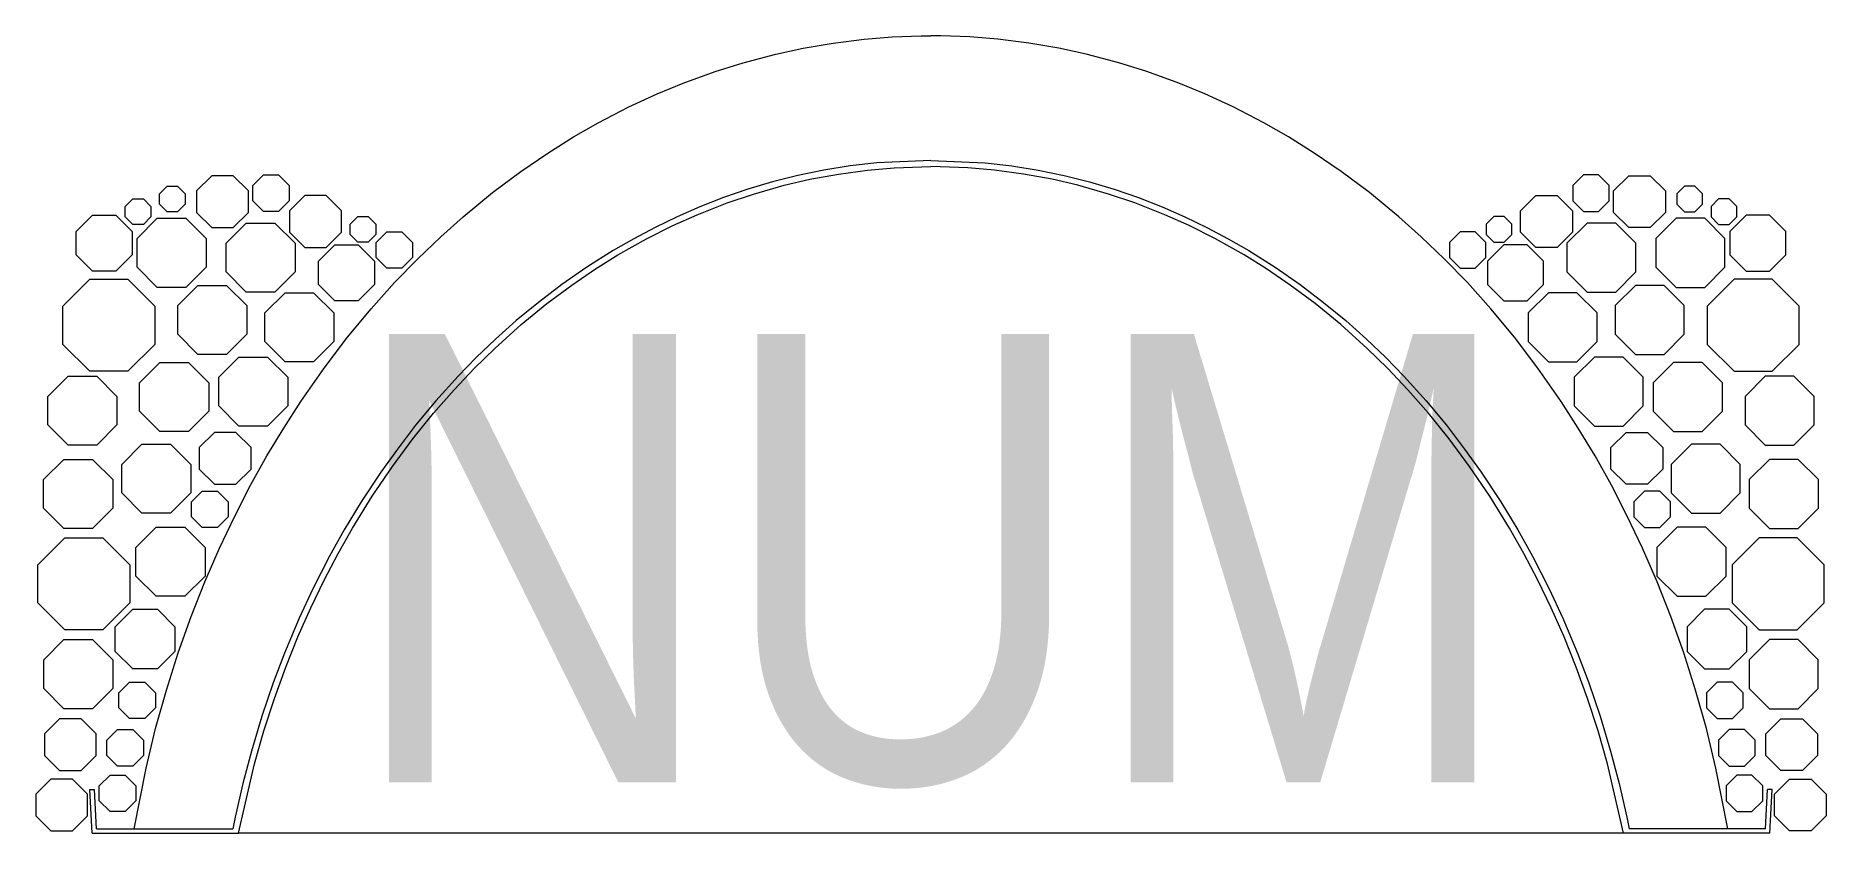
# Model space of a CAD drawing. Extents: x 0 to 36, y 0 to 16.
import ezdxf
from ezdxf.enums import TextEntityAlignment as Align

# ---------------------------------------------------------------- set-up
doc = ezdxf.new("R2010")
doc.units = 0
doc.header["$MEASUREMENT"] = 0
doc.layers.add('SEPTICAD', color=7, linetype='Continuous')
doc.styles.add('SEPTICAD', font='ARIALN.TTF')

msp = doc.modelspace()

# ---------------------------------------------------------------- linework, layer by layer
at = {"layer": 'SEPTICAD', "linetype": 'Continuous', "lineweight": 15}
for p, q in [((1.171, 0), (1.125, 0.875)), ((1.125, 0.875), (1.215, 0.875)), ((1.256, 0.09), (1.215, 0.875)), ((34.744, 0.09), (34.785, 0.875)), ((34.875, 0.875), (34.785, 0.875)), ((34.829, 0), (34.875, 0.875)), ((1.171, 0), (4.105, 0)), ((1.256, 0.09), (3.995, 0.09)), ((34.829, 0), (31.895, 0)), ((34.744, 0.09), (32.005, 0.09))]:
    msp.add_line(p, q, dxfattribs=at)
for points in [[(18, 15.999), (18, 16)], [(31.895, 0), (4.105, 0)]]:
    msp.add_lwpolyline(points, dxfattribs=at)
for points in [[(3.036, 12.832), (3.036, 12.62), (2.886, 12.47), (2.674, 12.47), (2.524, 12.62), (2.524, 12.832), (2.674, 12.982), (2.886, 12.982)], [(3.572, 13.19), (3.267, 12.886), (3.267, 12.455), (3.572, 12.151), (4.002, 12.151), (4.307, 12.455), (4.307, 12.886), (4.002, 13.19)], [(5.123, 12.994), (5.123, 12.691), (4.909, 12.477), (4.606, 12.477), (4.392, 12.691), (4.392, 12.994), (4.606, 13.209), (4.909, 13.209)], [(30.877, 12.994), (30.877, 12.691), (31.091, 12.477), (31.394, 12.477), (31.608, 12.691), (31.608, 12.994), (31.394, 13.209), (31.091, 13.209)], [(32.428, 13.19), (32.733, 12.886), (32.733, 12.455), (32.428, 12.151), (31.998, 12.151), (31.693, 12.455), (31.693, 12.886), (31.998, 13.19)], [(32.964, 12.832), (32.964, 12.62), (33.114, 12.47), (33.326, 12.47), (33.476, 12.62), (33.476, 12.832), (33.326, 12.982), (33.114, 12.982)], [(2.348, 12.578), (2.348, 12.366), (2.198, 12.216), (1.986, 12.216), (1.836, 12.366), (1.836, 12.578), (1.986, 12.728), (2.198, 12.728)], [(5.437, 12.794), (5.133, 12.49), (5.133, 12.059), (5.437, 11.755), (5.868, 11.755), (6.172, 12.059), (6.172, 12.49), (5.868, 12.794)], [(30.563, 12.794), (30.867, 12.49), (30.867, 12.059), (30.563, 11.755), (30.132, 11.755), (29.828, 12.059), (29.828, 12.49), (30.132, 12.794)], [(33.652, 12.578), (33.652, 12.366), (33.802, 12.216), (34.014, 12.216), (34.164, 12.366), (34.164, 12.578), (34.014, 12.728), (33.802, 12.728)], [(1.974, 12.072), (1.974, 11.607), (1.646, 11.278), (1.181, 11.278), (0.852, 11.607), (0.852, 12.072), (1.181, 12.401), (1.646, 12.401)], [(3.458, 11.932), (3.458, 11.358), (3.052, 10.952), (2.478, 10.952), (2.072, 11.358), (2.072, 11.932), (2.478, 12.338), (3.052, 12.338)], [(5.244, 11.837), (5.244, 11.263), (4.838, 10.857), (4.264, 10.857), (3.858, 11.263), (3.858, 11.837), (4.264, 12.243), (4.838, 12.243)], [(6.861, 12.223), (6.861, 12.011), (6.71, 11.861), (6.498, 11.861), (6.348, 12.011), (6.348, 12.223), (6.498, 12.373), (6.71, 12.373)], [(29.139, 12.223), (29.139, 12.011), (29.29, 11.861), (29.502, 11.861), (29.652, 12.011), (29.652, 12.223), (29.502, 12.373), (29.29, 12.373)], [(30.756, 11.837), (30.756, 11.263), (31.162, 10.857), (31.736, 10.857), (32.142, 11.263), (32.142, 11.837), (31.736, 12.243), (31.162, 12.243)], [(32.542, 11.932), (32.542, 11.358), (32.948, 10.952), (33.522, 10.952), (33.928, 11.358), (33.928, 11.932), (33.522, 12.338), (32.948, 12.338)], [(34.026, 12.072), (34.026, 11.607), (34.354, 11.278), (34.819, 11.278), (35.148, 11.607), (35.148, 12.072), (34.819, 12.401), (34.354, 12.401)], [(7.601, 11.853), (7.601, 11.55), (7.386, 11.336), (7.083, 11.336), (6.869, 11.55), (6.869, 11.853), (7.083, 12.067), (7.386, 12.067)], [(28.399, 11.853), (28.399, 11.55), (28.614, 11.336), (28.917, 11.336), (29.131, 11.55), (29.131, 11.853), (28.917, 12.067), (28.614, 12.067)], [(6.834, 11.475), (6.834, 11.01), (6.505, 10.681), (6.04, 10.681), (5.711, 11.01), (5.711, 11.475), (6.04, 11.803), (6.505, 11.803)], [(29.166, 11.475), (29.166, 11.01), (29.495, 10.681), (29.96, 10.681), (30.289, 11.01), (30.289, 11.475), (29.96, 11.803), (29.495, 11.803)], [(2.43, 10.575), (2.43, 9.809), (1.889, 9.268), (1.123, 9.268), (0.582, 9.809), (0.582, 10.575), (1.123, 11.116), (1.889, 11.116)], [(4.273, 10.586), (4.273, 10.012), (3.867, 9.606), (3.293, 9.606), (2.887, 10.012), (2.887, 10.586), (3.293, 10.992), (3.867, 10.992)], [(6.02, 10.439), (6.02, 9.865), (5.614, 9.459), (5.04, 9.459), (4.634, 9.865), (4.634, 10.439), (5.04, 10.845), (5.614, 10.845)], [(29.98, 10.439), (29.98, 9.865), (30.386, 9.459), (30.96, 9.459), (31.366, 9.865), (31.366, 10.439), (30.96, 10.845), (30.386, 10.845)], [(31.727, 10.586), (31.727, 10.012), (32.133, 9.606), (32.707, 9.606), (33.113, 10.012), (33.113, 10.586), (32.707, 10.992), (32.133, 10.992)], [(33.57, 10.575), (33.57, 9.809), (34.111, 9.268), (34.877, 9.268), (35.418, 9.809), (35.418, 10.575), (34.877, 11.116), (34.111, 11.116)], [(3.509, 9.04), (3.509, 8.466), (3.103, 8.06), (2.529, 8.06), (2.123, 8.466), (2.123, 9.04), (2.529, 9.446), (3.103, 9.446)], [(5.096, 9.148), (5.096, 8.574), (4.691, 8.168), (4.117, 8.168), (3.711, 8.574), (3.711, 9.148), (4.117, 9.554), (4.691, 9.554)], [(30.904, 9.148), (30.904, 8.574), (31.309, 8.168), (31.883, 8.168), (32.289, 8.574), (32.289, 9.148), (31.883, 9.554), (31.309, 9.554)], [(32.491, 9.04), (32.491, 8.466), (32.897, 8.06), (33.471, 8.06), (33.877, 8.466), (33.877, 9.04), (33.471, 9.446), (32.897, 9.446)], [(1.669, 8.765), (1.669, 8.191), (1.263, 7.785), (0.689, 7.785), (0.283, 8.191), (0.283, 8.765), (0.689, 9.171), (1.263, 9.171)], [(34.331, 8.765), (34.331, 8.191), (34.737, 7.785), (35.311, 7.785), (35.717, 8.191), (35.717, 8.765), (35.311, 9.171), (34.737, 9.171)], [(3.624, 8.04), (3.32, 7.736), (3.32, 7.305), (3.624, 7.001), (4.054, 7.001), (4.359, 7.305), (4.359, 7.736), (4.054, 8.04)], [(32.376, 8.04), (32.68, 7.736), (32.68, 7.305), (32.376, 7.001), (31.946, 7.001), (31.641, 7.305), (31.641, 7.736), (31.946, 8.04)], [(3.151, 7.401), (3.151, 6.827), (2.745, 6.421), (2.171, 6.421), (1.765, 6.827), (1.765, 7.401), (2.171, 7.807), (2.745, 7.807)], [(32.849, 7.401), (32.849, 6.827), (33.255, 6.421), (33.829, 6.421), (34.235, 6.827), (34.235, 7.401), (33.829, 7.807), (33.255, 7.807)], [(1.584, 7.095), (1.584, 6.521), (1.178, 6.115), (0.604, 6.115), (0.198, 6.521), (0.198, 7.095), (0.604, 7.501), (1.178, 7.501)], [(34.416, 7.095), (34.416, 6.521), (34.822, 6.115), (35.396, 6.115), (35.802, 6.521), (35.802, 7.095), (35.396, 7.501), (34.822, 7.501)], [(3.898, 6.648), (3.898, 6.345), (3.684, 6.131), (3.381, 6.131), (3.166, 6.345), (3.166, 6.648), (3.381, 6.863), (3.684, 6.863)], [(32.102, 6.648), (32.102, 6.345), (32.316, 6.131), (32.619, 6.131), (32.834, 6.345), (32.834, 6.648), (32.619, 6.863), (32.316, 6.863)], [(3.436, 5.734), (3.436, 5.16), (3.03, 4.754), (2.456, 4.754), (2.05, 5.16), (2.05, 5.734), (2.456, 6.14), (3.03, 6.14)], [(32.564, 5.734), (32.564, 5.16), (32.97, 4.754), (33.544, 4.754), (33.95, 5.16), (33.95, 5.734), (33.544, 6.14), (32.97, 6.14)], [(1.928, 5.386), (1.928, 4.621), (1.387, 4.08), (0.621, 4.08), (0.08, 4.621), (0.08, 5.386), (0.621, 5.928), (1.387, 5.928)], [(34.072, 5.386), (34.072, 4.621), (34.613, 4.08), (35.379, 4.08), (35.92, 4.621), (35.92, 5.386), (35.379, 5.928), (34.613, 5.928)], [(2.833, 4.144), (2.833, 3.648), (2.482, 3.298), (1.986, 3.298), (1.635, 3.648), (1.635, 4.144), (1.986, 4.495), (2.482, 4.495)], [(33.167, 4.144), (33.167, 3.648), (33.518, 3.298), (34.014, 3.298), (34.365, 3.648), (34.365, 4.144), (34.014, 4.495), (33.518, 4.495)], [(1.586, 3.478), (1.586, 2.904), (1.18, 2.498), (0.606, 2.498), (0.2, 2.904), (0.2, 3.478), (0.606, 3.884), (1.18, 3.884)], [(34.414, 3.478), (34.414, 2.904), (34.82, 2.498), (35.394, 2.498), (35.8, 2.904), (35.8, 3.478), (35.394, 3.884), (34.82, 3.884)], [(2.441, 2.819), (2.441, 2.516), (2.226, 2.302), (1.923, 2.302), (1.709, 2.516), (1.709, 2.819), (1.923, 3.033), (2.226, 3.033)], [(33.559, 2.819), (33.559, 2.516), (33.774, 2.302), (34.077, 2.302), (34.291, 2.516), (34.291, 2.819), (34.077, 3.033), (33.774, 3.033)], [(0.519, 2.297), (0.214, 1.992), (0.214, 1.562), (0.519, 1.257), (0.949, 1.257), (1.254, 1.562), (1.254, 1.992), (0.949, 2.297)], [(35.481, 2.297), (35.786, 1.992), (35.786, 1.562), (35.481, 1.257), (35.051, 1.257), (34.746, 1.562), (34.746, 1.992), (35.051, 2.297)], [(2.2, 1.864), (2.2, 1.561), (1.985, 1.346), (1.682, 1.346), (1.468, 1.561), (1.468, 1.864), (1.682, 2.078), (1.985, 2.078)], [(33.8, 1.864), (33.8, 1.561), (34.015, 1.346), (34.318, 1.346), (34.532, 1.561), (34.532, 1.864), (34.318, 2.078), (34.015, 2.078)], [(0.345, 1.084), (0.041, 0.78), (0.041, 0.349), (0.345, 0.045), (0.776, 0.045), (1.08, 0.349), (1.08, 0.78), (0.776, 1.084)], [(2.047, 0.95), (2.047, 0.647), (1.833, 0.433), (1.53, 0.433), (1.315, 0.647), (1.315, 0.95), (1.53, 1.165), (1.833, 1.165)], [(33.953, 0.95), (33.953, 0.647), (34.167, 0.433), (34.47, 0.433), (34.685, 0.647), (34.685, 0.95), (34.47, 1.165), (34.167, 1.165)], [(35.655, 1.084), (35.959, 0.78), (35.959, 0.349), (35.655, 0.045), (35.224, 0.045), (34.92, 0.349), (34.92, 0.78), (35.224, 1.084)]]:
    msp.add_lwpolyline(points, close=True, dxfattribs=at)
for points in [[(2.012, 0.09, 0), (2.252, 1.306, 0), (2.445, 2.099, 0), (2.661, 2.871, 0), (2.899, 3.621, 0), (3.157, 4.346, 0), (3.433, 5.046, 0), (3.725, 5.719, 0), (4.031, 6.364, 0), (4.349, 6.981, 0), (4.677, 7.57, 0), (5.014, 8.13, 0), (5.356, 8.661, 0), (5.824, 9.33, 0), (6.296, 9.95, 0), (6.769, 10.521, 0), (7.24, 11.047, 0), (7.707, 11.528, 0), (8.166, 11.969, 0), (8.616, 12.37, 0), (9.205, 12.853, 0), (9.772, 13.277, 0), (10.314, 13.647, 0), (10.831, 13.97, 0), (11.32, 14.251, 0), (11.938, 14.572, 0), (12.508, 14.835, 0), (13.03, 15.052, 0), (13.668, 15.284, 0), (14.229, 15.46, 0), (14.887, 15.633, 0), (15.433, 15.751, 0), (16.037, 15.855, 0), (16.656, 15.932, 0), (17.222, 15.977, 0), (17.805, 15.999, 0), (18, 16, 0)], [(33.988, 0.09, 0), (33.748, 1.306, 0), (33.555, 2.099, 0), (33.339, 2.871, 0), (33.101, 3.621, 0), (32.843, 4.346, 0), (32.567, 5.046, 0), (32.275, 5.719, 0), (31.969, 6.364, 0), (31.651, 6.981, 0), (31.323, 7.57, 0), (30.986, 8.13, 0), (30.644, 8.661, 0), (30.176, 9.33, 0), (29.704, 9.95, 0), (29.231, 10.521, 0), (28.76, 11.047, 0), (28.293, 11.528, 0), (27.834, 11.969, 0), (27.384, 12.37, 0), (26.795, 12.853, 0), (26.228, 13.277, 0), (25.686, 13.647, 0), (25.169, 13.97, 0), (24.68, 14.251, 0), (24.062, 14.572, 0), (23.492, 14.835, 0), (22.97, 15.052, 0), (22.332, 15.284, 0), (21.771, 15.46, 0), (21.113, 15.633, 0), (20.567, 15.751, 0), (19.963, 15.855, 0), (19.344, 15.932, 0), (18.778, 15.977, 0), (18.195, 15.999, 0), (18, 16, 0)], [(18, 13.5, 0), (16.912, 13.45, 0), (16.376, 13.388, 0), (15.848, 13.304, 0), (15.329, 13.196, 0), (14.82, 13.068, 0), (14.322, 12.92, 0), (13.837, 12.753, 0), (13.365, 12.569, 0), (12.907, 12.369, 0), (12.464, 12.156, 0), (12.036, 11.929, 0), (11.623, 11.692, 0), (11.095, 11.358, 0), (10.594, 11.01, 0), (10.123, 10.651, 0), (9.68, 10.285, 0), (9.265, 9.915, 0), (8.877, 9.542, 0), (8.515, 9.17, 0), (8.067, 8.673, 0), (7.661, 8.184, 0), (7.294, 7.708, 0), (6.964, 7.246, 0), (6.57, 6.649, 0), (6.229, 6.087, 0), (5.936, 5.56, 0), (5.6, 4.904, 0), (5.326, 4.315, 0), (5.03, 3.611, 0), (4.804, 3.015, 0), (4.576, 2.345, 0), (4.367, 1.648, 0), (4.196, 0.998, 0), (4.042, 0.319, 0), (3.995, 0.09, 0)], [(4.105, 0, 0), (4.425, 1.389, 0), (4.617, 2.057, 0), (4.828, 2.706, 0), (5.055, 3.333, 0), (5.298, 3.938, 0), (5.555, 4.519, 0), (5.824, 5.077, 0), (6.104, 5.61, 0), (6.392, 6.118, 0), (6.789, 6.761, 0), (7.195, 7.359, 0), (7.607, 7.914, 0), (8.021, 8.427, 0), (8.433, 8.899, 0), (8.843, 9.332, 0), (9.247, 9.728, 0), (9.78, 10.207, 0), (10.295, 10.629, 0), (10.792, 10.998, 0), (11.266, 11.322, 0), (11.718, 11.603, 0), (12.292, 11.926, 0), (12.822, 12.192, 0), (13.31, 12.411, 0), (13.908, 12.646, 0), (14.436, 12.825, 0), (15.055, 13.001, 0), (15.571, 13.122, 0), (16.141, 13.227, 0), (16.727, 13.306, 0), (17.263, 13.352, 0), (17.816, 13.374, 0), (18, 13.375, 0)], [(18, 13.5, 0), (19.088, 13.45, 0), (19.624, 13.388, 0), (20.152, 13.304, 0), (20.671, 13.196, 0), (21.18, 13.068, 0), (21.678, 12.92, 0), (22.163, 12.753, 0), (22.635, 12.569, 0), (23.093, 12.369, 0), (23.536, 12.156, 0), (23.964, 11.929, 0), (24.377, 11.692, 0), (24.905, 11.358, 0), (25.406, 11.01, 0), (25.877, 10.651, 0), (26.32, 10.285, 0), (26.735, 9.915, 0), (27.123, 9.542, 0), (27.485, 9.17, 0), (27.933, 8.673, 0), (28.339, 8.184, 0), (28.706, 7.708, 0), (29.036, 7.246, 0), (29.43, 6.649, 0), (29.771, 6.087, 0), (30.064, 5.56, 0), (30.4, 4.904, 0), (30.674, 4.315, 0), (30.97, 3.611, 0), (31.196, 3.015, 0), (31.424, 2.345, 0), (31.633, 1.648, 0), (31.804, 0.998, 0), (31.958, 0.319, 0), (32.005, 0.09, 0)], [(31.895, 0, 0), (31.575, 1.389, 0), (31.383, 2.057, 0), (31.172, 2.706, 0), (30.945, 3.333, 0), (30.702, 3.938, 0), (30.445, 4.519, 0), (30.176, 5.077, 0), (29.896, 5.61, 0), (29.608, 6.118, 0), (29.211, 6.761, 0), (28.805, 7.359, 0), (28.393, 7.914, 0), (27.979, 8.427, 0), (27.567, 8.899, 0), (27.157, 9.332, 0), (26.753, 9.728, 0), (26.22, 10.207, 0), (25.705, 10.629, 0), (25.208, 10.998, 0), (24.734, 11.322, 0), (24.282, 11.603, 0), (23.708, 11.926, 0), (23.178, 12.192, 0), (22.69, 12.411, 0), (22.092, 12.646, 0), (21.564, 12.825, 0), (20.945, 13.001, 0), (20.429, 13.122, 0), (19.859, 13.227, 0), (19.273, 13.306, 0), (18.737, 13.352, 0), (18.184, 13.374, 0), (18, 13.375, 0)]]:
    msp.add_polyline3d(points, dxfattribs=at)

# ---------------------------------------------------------------- texts
at = {"layer": 'SEPTICAD', "style": 'SEPTICAD'}
msp.add_attdef('NUM', text='#', height=9, dxfattribs=at).set_placement((18.016, 5.519), align=Align.MIDDLE_CENTER)

doc.saveas('drawing.dxf')
